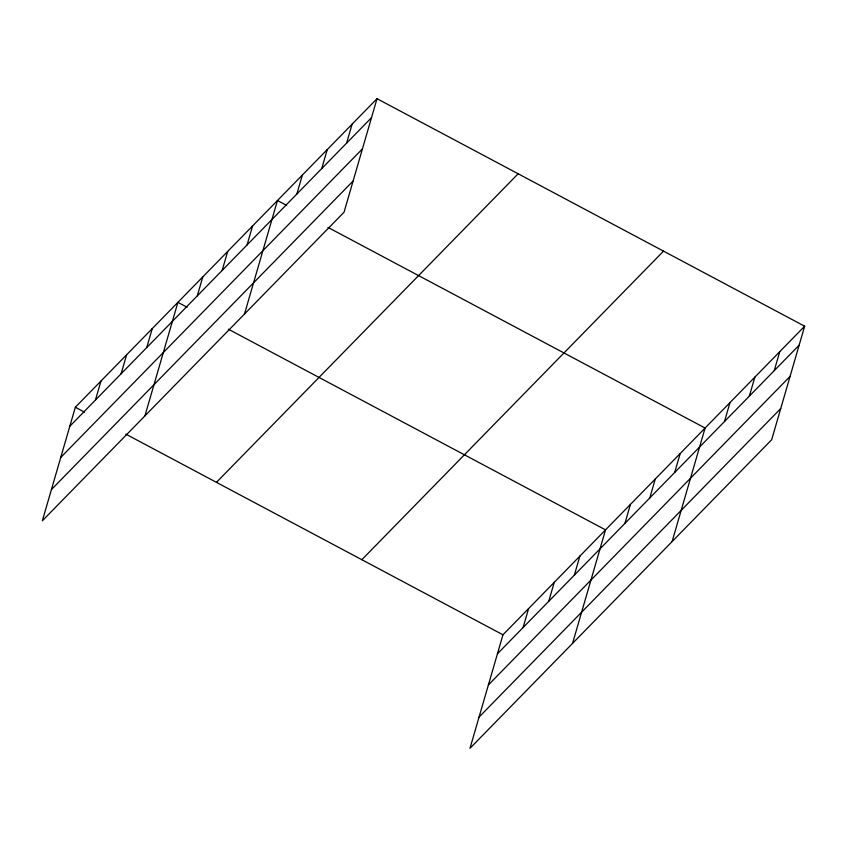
<?xml version="1.0" encoding="UTF-8"?>
<svg xmlns="http://www.w3.org/2000/svg" width="847" height="847" viewBox="0 0 847 847"><rect width="100%" height="100%" fill="white"/><g stroke="black" fill="none" stroke-linecap="round" stroke-linejoin="round"><path stroke-width="1.27" d="M377.021 98.686L75.33 407.259L42.35 520.789L344.041 212.205L377.021 98.686L804.65 326.211L771.67 439.741L469.979 748.314L502.959 634.795L804.65 326.211M95.457 400.017L100.973 381.034M121.1 373.792L126.616 354.808M146.743 347.556L152.259 328.572M144.922 415.877L177.902 302.347L187.081 307.228M197.277 295.878L202.793 276.884M222.168 270.415L227.684 251.432M247.059 244.952L252.575 225.969M244.487 314.036L277.467 200.517L286.646 205.398M296.842 194.037L302.358 175.054M321.733 168.585L327.238 149.601M346.614 143.122L352.13 124.138M523.086 627.542L528.602 608.559M548.729 601.317L554.245 582.334M574.372 575.092L579.888 556.098M572.551 643.402L605.531 529.873L228.383 329.208M624.906 523.404L630.422 504.42M649.797 497.941L655.313 478.957M674.688 472.488L680.205 453.505M672.105 541.572L705.096 428.042L327.948 227.377M724.471 421.573L729.987 402.579M749.351 396.11L754.868 377.127M774.243 370.658L779.759 351.664M69.814 426.253L371.505 117.669M60.751 457.444L362.442 148.871M51.413 489.587L353.104 181.014M216.451 482.345L518.142 173.773M361.838 559.708L663.529 251.125M497.443 653.778L799.134 345.195M488.38 684.969L790.071 376.396M479.042 717.113L780.733 408.54M75.33 407.259L84.509 412.15M125.811 434.119L502.959 634.795"/></g></svg>
